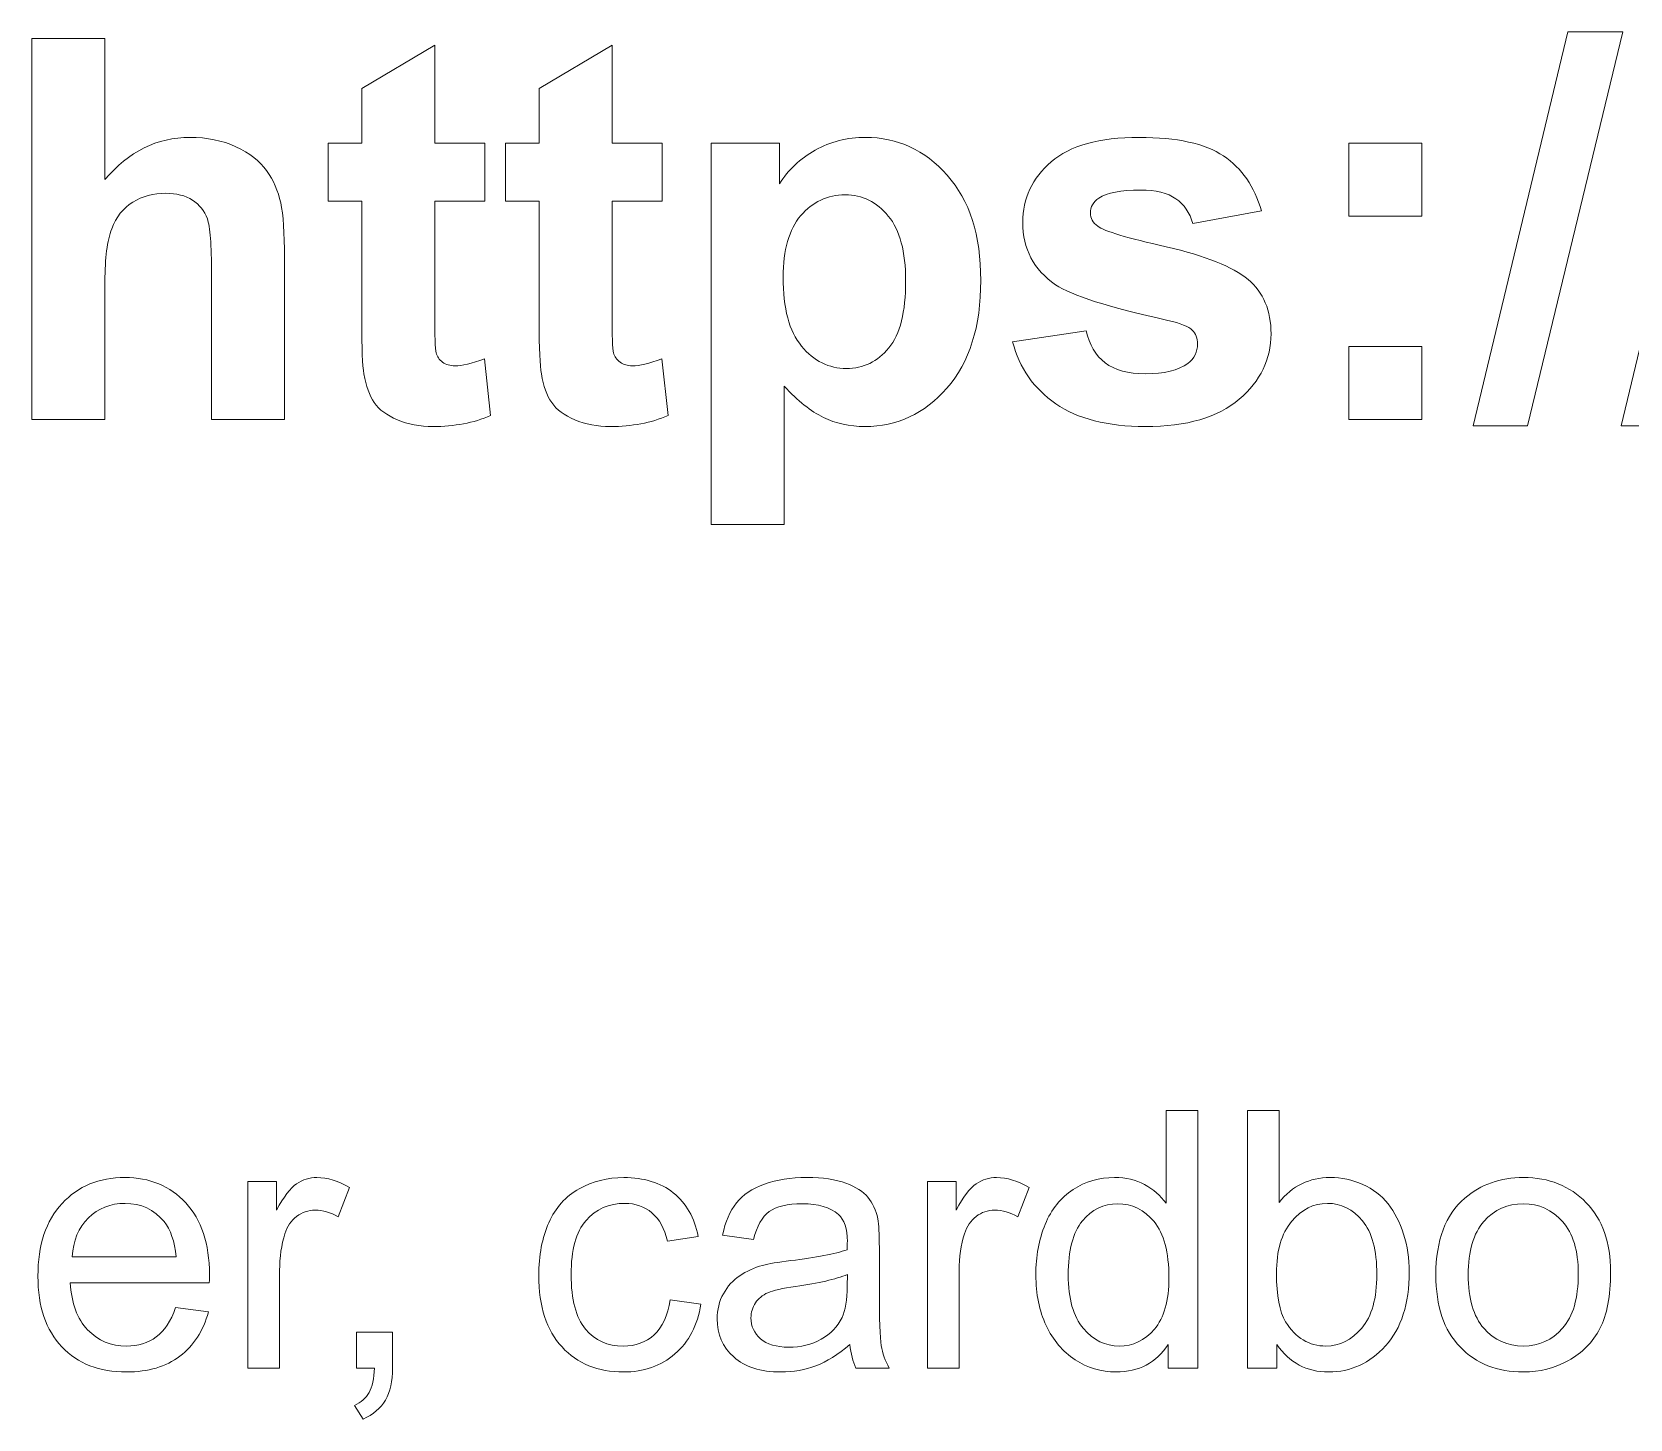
# Model space of a CAD drawing. Header units: millimetres. Extents: x -712 to 738, y -887 to 928.
# Drawn here: x -509.4 to -340.1, y 781.1 to 928.1 of the extents above; entities that cross this region are included whole.
import ezdxf

# ---------------------------------------------------------------- set-up
doc = ezdxf.new("R2010")
doc.units = ezdxf.units.MM
doc.header["$MEASUREMENT"] = 0
doc.layers.add('layer 1', color=7, linetype='Continuous')

msp = doc.modelspace()

# ---------------------------------------------------------------- linework, layer by layer
at = {"layer": 'layer 1', "color": 250, "lineweight": 9}
for points, knots in [([(-356.7332, 886.3614), (-356.7332, 886.3614), (-346.6855, 928.1326), (-346.6855, 928.1326), (-346.6855, 928.1326), (-346.6855, 928.1326), (-340.8714, 928.1326), (-340.8714, 928.1326), (-340.8714, 928.1326), (-340.8714, 928.1326), (-350.9755, 886.3614), (-350.9755, 886.3614), (-350.9755, 886.3614), (-350.9755, 886.3614), (-356.7332, 886.3614), (-356.7332, 886.3614)], [0, 0, 0, 0, 0.2, 0.2, 0.2, 0.2, 0.4, 0.4, 0.4, 0.4, 0.6, 0.6, 0.6, 0.6, 1, 1, 1, 1]), ([(-341.0502, 886.3614), (-341.0502, 886.3614), (-331.0025, 928.1326), (-331.0025, 928.1326), (-331.0025, 928.1326), (-331.0025, 928.1326), (-325.1884, 928.1326), (-325.1884, 928.1326), (-325.1884, 928.1326), (-325.1884, 928.1326), (-335.2925, 886.3614), (-335.2925, 886.3614), (-335.2925, 886.3614), (-335.2925, 886.3614), (-341.0502, 886.3614), (-341.0502, 886.3614)], [0, 0, 0, 0, 0.2, 0.2, 0.2, 0.2, 0.4, 0.4, 0.4, 0.4, 0.6, 0.6, 0.6, 0.6, 1, 1, 1, 1]), ([(-501.6809, 927.4552), (-501.6809, 927.4552), (-501.6809, 912.4778), (-501.6809, 912.4778), (-501.6809, 912.4778), (-499.169, 915.4601), (-496.1584, 916.956), (-492.6681, 916.956), (-492.6681, 916.956), (-490.8712, 916.956), (-489.253, 916.6267), (-487.8136, 915.9681), (-487.8136, 915.9681), (-486.3742, 915.3002), (-485.2923, 914.4629), (-484.5585, 913.428), (-484.5585, 913.428), (-483.8246, 912.4025), (-483.326, 911.2642), (-483.0626, 910.0129), (-483.0626, 910.0129), (-482.7898, 908.7617), (-482.6581, 906.8236), (-482.6581, 904.1988), (-482.6581, 904.1988), (-482.6581, 904.1988), (-482.6581, 887.0388), (-482.6581, 887.0388), (-482.6581, 887.0388), (-482.6581, 887.0388), (-490.3914, 887.0388), (-490.3914, 887.0388), (-490.3914, 887.0388), (-490.3914, 887.0388), (-490.3914, 902.4866), (-490.3914, 902.4866), (-490.3914, 902.4866), (-490.3914, 905.5536), (-490.5419, 907.501), (-490.8335, 908.3289), (-490.8335, 908.3289), (-491.1346, 909.1568), (-491.6614, 909.8154), (-492.4141, 910.2952), (-492.4141, 910.2952), (-493.1667, 910.7844), (-494.1075, 911.029), (-495.2459, 911.029), (-495.2459, 911.029), (-496.5441, 911.029), (-497.7013, 910.7185), (-498.7268, 910.0882), (-498.7268, 910.0882), (-499.7522, 909.4673), (-500.4955, 908.5265), (-500.9659, 907.2658), (-500.9659, 907.2658), (-501.4457, 906.0146), (-501.6809, 904.1518), (-501.6809, 901.6963), (-501.6809, 901.6963), (-501.6809, 901.6963), (-501.6809, 887.0388), (-501.6809, 887.0388), (-501.6809, 887.0388), (-501.6809, 887.0388), (-509.4142, 887.0388), (-509.4142, 887.0388), (-509.4142, 887.0388), (-509.4142, 887.0388), (-509.4142, 927.4552), (-509.4142, 927.4552), (-509.4142, 927.4552), (-509.4142, 927.4552), (-501.6809, 927.4552), (-501.6809, 927.4552)], [0, 0, 0, 0, 0.05, 0.05, 0.05, 0.05, 0.1, 0.1, 0.1, 0.1, 0.15, 0.15, 0.15, 0.15, 0.2, 0.2, 0.2, 0.2, 0.25, 0.25, 0.25, 0.25, 0.3, 0.3, 0.3, 0.3, 0.35, 0.35, 0.35, 0.35, 0.4, 0.4, 0.4, 0.4, 0.45, 0.45, 0.45, 0.45, 0.5, 0.5, 0.5, 0.5, 0.55, 0.55, 0.55, 0.55, 0.6, 0.6, 0.6, 0.6, 0.65, 0.65, 0.65, 0.65, 0.7, 0.7, 0.7, 0.7, 0.75, 0.75, 0.75, 0.75, 0.8, 0.8, 0.8, 0.8, 0.85, 0.85, 0.85, 0.85, 0.9, 0.9, 0.9, 0.9, 1, 1, 1, 1]), ([(-461.4432, 916.3351), (-461.4432, 916.3351), (-461.4432, 910.1823), (-461.4432, 910.1823), (-461.4432, 910.1823), (-461.4432, 910.1823), (-466.7493, 910.1823), (-466.7493, 910.1823), (-466.7493, 910.1823), (-466.7493, 910.1823), (-466.7493, 898.3189), (-466.7493, 898.3189), (-466.7493, 898.3189), (-466.7493, 895.9105), (-466.7022, 894.5087), (-466.5988, 894.1136), (-466.5988, 894.1136), (-466.4953, 893.7184), (-466.2695, 893.3891), (-465.9026, 893.1257), (-465.9026, 893.1257), (-465.5451, 892.8717), (-465.1123, 892.74), (-464.5949, 892.74), (-464.5949, 892.74), (-463.8705, 892.74), (-462.8356, 892.9846), (-461.4714, 893.4832), (-461.4714, 893.4832), (-461.4714, 893.4832), (-460.8223, 887.4622), (-460.8223, 887.4622), (-460.8223, 887.4622), (-462.6192, 886.6907), (-464.6513, 886.305), (-466.928, 886.305), (-466.928, 886.305), (-468.3204, 886.305), (-469.5717, 886.5402), (-470.6912, 887.0106), (-470.6912, 887.0106), (-471.8107, 887.481), (-472.6292, 888.0925), (-473.1467, 888.8357), (-473.1467, 888.8357), (-473.6735, 889.5883), (-474.031, 890.595), (-474.238, 891.8745), (-474.238, 891.8745), (-474.3979, 892.7776), (-474.4826, 894.6028), (-474.4826, 897.3593), (-474.4826, 897.3593), (-474.4826, 897.3593), (-474.4826, 910.1823), (-474.4826, 910.1823), (-474.4826, 910.1823), (-474.4826, 910.1823), (-478.0388, 910.1823), (-478.0388, 910.1823), (-478.0388, 910.1823), (-478.0388, 910.1823), (-478.0388, 916.3351), (-478.0388, 916.3351), (-478.0388, 916.3351), (-478.0388, 916.3351), (-474.4826, 916.3351), (-474.4826, 916.3351), (-474.4826, 916.3351), (-474.4826, 916.3351), (-474.4826, 922.1491), (-474.4826, 922.1491), (-474.4826, 922.1491), (-474.4826, 922.1491), (-466.7493, 926.7214), (-466.7493, 926.7214), (-466.7493, 926.7214), (-466.7493, 926.7214), (-466.7493, 916.3351), (-466.7493, 916.3351), (-466.7493, 916.3351), (-466.7493, 916.3351), (-461.4432, 916.3351), (-461.4432, 916.3351)], [0, 0, 0, 0, 0.04545455, 0.04545455, 0.04545455, 0.04545455, 0.09090909, 0.09090909, 0.09090909, 0.09090909, 0.13636364, 0.13636364, 0.13636364, 0.13636364, 0.18181818, 0.18181818, 0.18181818, 0.18181818, 0.22727273, 0.22727273, 0.22727273, 0.22727273, 0.27272727, 0.27272727, 0.27272727, 0.27272727, 0.31818182, 0.31818182, 0.31818182, 0.31818182, 0.36363636, 0.36363636, 0.36363636, 0.36363636, 0.40909091, 0.40909091, 0.40909091, 0.40909091, 0.45454545, 0.45454545, 0.45454545, 0.45454545, 0.5, 0.5, 0.5, 0.5, 0.54545455, 0.54545455, 0.54545455, 0.54545455, 0.59090909, 0.59090909, 0.59090909, 0.59090909, 0.63636364, 0.63636364, 0.63636364, 0.63636364, 0.68181818, 0.68181818, 0.68181818, 0.68181818, 0.72727273, 0.72727273, 0.72727273, 0.72727273, 0.77272727, 0.77272727, 0.77272727, 0.77272727, 0.81818182, 0.81818182, 0.81818182, 0.81818182, 0.86363636, 0.86363636, 0.86363636, 0.86363636, 0.90909091, 0.90909091, 0.90909091, 0.90909091, 1, 1, 1, 1]), ([(-442.6462, 916.3351), (-442.6462, 916.3351), (-442.6462, 910.1823), (-442.6462, 910.1823), (-442.6462, 910.1823), (-442.6462, 910.1823), (-447.9523, 910.1823), (-447.9523, 910.1823), (-447.9523, 910.1823), (-447.9523, 910.1823), (-447.9523, 898.3189), (-447.9523, 898.3189), (-447.9523, 898.3189), (-447.9523, 895.9105), (-447.9052, 894.5087), (-447.8018, 894.1136), (-447.8018, 894.1136), (-447.6983, 893.7184), (-447.4725, 893.3891), (-447.1056, 893.1257), (-447.1056, 893.1257), (-446.7481, 892.8717), (-446.3153, 892.74), (-445.7979, 892.74), (-445.7979, 892.74), (-445.0735, 892.74), (-444.0386, 892.9846), (-442.6744, 893.4832), (-442.6744, 893.4832), (-442.6744, 893.4832), (-442.0253, 887.4622), (-442.0253, 887.4622), (-442.0253, 887.4622), (-443.8222, 886.6907), (-445.8543, 886.305), (-448.131, 886.305), (-448.131, 886.305), (-449.5234, 886.305), (-450.7747, 886.5402), (-451.8942, 887.0106), (-451.8942, 887.0106), (-453.0137, 887.481), (-453.8322, 888.0925), (-454.3497, 888.8357), (-454.3497, 888.8357), (-454.8765, 889.5883), (-455.234, 890.595), (-455.441, 891.8745), (-455.441, 891.8745), (-455.6009, 892.7776), (-455.6856, 894.6028), (-455.6856, 897.3593), (-455.6856, 897.3593), (-455.6856, 897.3593), (-455.6856, 910.1823), (-455.6856, 910.1823), (-455.6856, 910.1823), (-455.6856, 910.1823), (-459.2418, 910.1823), (-459.2418, 910.1823), (-459.2418, 910.1823), (-459.2418, 910.1823), (-459.2418, 916.3351), (-459.2418, 916.3351), (-459.2418, 916.3351), (-459.2418, 916.3351), (-455.6856, 916.3351), (-455.6856, 916.3351), (-455.6856, 916.3351), (-455.6856, 916.3351), (-455.6856, 922.1491), (-455.6856, 922.1491), (-455.6856, 922.1491), (-455.6856, 922.1491), (-447.9523, 926.7214), (-447.9523, 926.7214), (-447.9523, 926.7214), (-447.9523, 926.7214), (-447.9523, 916.3351), (-447.9523, 916.3351), (-447.9523, 916.3351), (-447.9523, 916.3351), (-442.6462, 916.3351), (-442.6462, 916.3351)], [0, 0, 0, 0, 0.04545455, 0.04545455, 0.04545455, 0.04545455, 0.09090909, 0.09090909, 0.09090909, 0.09090909, 0.13636364, 0.13636364, 0.13636364, 0.13636364, 0.18181818, 0.18181818, 0.18181818, 0.18181818, 0.22727273, 0.22727273, 0.22727273, 0.22727273, 0.27272727, 0.27272727, 0.27272727, 0.27272727, 0.31818182, 0.31818182, 0.31818182, 0.31818182, 0.36363636, 0.36363636, 0.36363636, 0.36363636, 0.40909091, 0.40909091, 0.40909091, 0.40909091, 0.45454545, 0.45454545, 0.45454545, 0.45454545, 0.5, 0.5, 0.5, 0.5, 0.54545455, 0.54545455, 0.54545455, 0.54545455, 0.59090909, 0.59090909, 0.59090909, 0.59090909, 0.63636364, 0.63636364, 0.63636364, 0.63636364, 0.68181818, 0.68181818, 0.68181818, 0.68181818, 0.72727273, 0.72727273, 0.72727273, 0.72727273, 0.77272727, 0.77272727, 0.77272727, 0.77272727, 0.81818182, 0.81818182, 0.81818182, 0.81818182, 0.86363636, 0.86363636, 0.86363636, 0.86363636, 0.90909091, 0.90909091, 0.90909091, 0.90909091, 1, 1, 1, 1]), ([(-437.4531, 916.3351), (-437.4531, 916.3351), (-430.2278, 916.3351), (-430.2278, 916.3351), (-430.2278, 916.3351), (-430.2278, 916.3351), (-430.2278, 912.0356), (-430.2278, 912.0356), (-430.2278, 912.0356), (-429.287, 913.5033), (-428.0263, 914.6887), (-426.427, 915.6012), (-426.427, 915.6012), (-424.8276, 916.5044), (-423.0495, 916.956), (-421.1021, 916.956), (-421.1021, 916.956), (-417.7059, 916.956), (-414.8176, 915.6201), (-412.4468, 912.9482), (-412.4468, 912.9482), (-410.076, 910.2858), (-408.8906, 906.5602), (-408.8906, 901.7998), (-408.8906, 901.7998), (-408.8906, 896.8983), (-410.0854, 893.0975), (-412.4751, 890.3786), (-412.4751, 890.3786), (-414.8647, 887.6597), (-417.7623, 886.305), (-421.168, 886.305), (-421.168, 886.305), (-422.7861, 886.305), (-424.2538, 886.6249), (-425.5709, 887.274), (-425.5709, 887.274), (-426.8786, 887.9137), (-428.2709, 889.0145), (-429.7198, 890.5762), (-429.7198, 890.5762), (-429.7198, 890.5762), (-429.7198, 875.9186), (-429.7198, 875.9186), (-429.7198, 875.9186), (-429.7198, 875.9186), (-437.4531, 875.9186), (-437.4531, 875.9186), (-437.4531, 875.9186), (-437.4531, 875.9186), (-437.4531, 916.3351), (-437.4531, 916.3351)], [0, 0, 0, 0, 0.07142857, 0.07142857, 0.07142857, 0.07142857, 0.14285714, 0.14285714, 0.14285714, 0.14285714, 0.21428571, 0.21428571, 0.21428571, 0.21428571, 0.28571429, 0.28571429, 0.28571429, 0.28571429, 0.35714286, 0.35714286, 0.35714286, 0.35714286, 0.42857143, 0.42857143, 0.42857143, 0.42857143, 0.5, 0.5, 0.5, 0.5, 0.57142857, 0.57142857, 0.57142857, 0.57142857, 0.64285714, 0.64285714, 0.64285714, 0.64285714, 0.71428571, 0.71428571, 0.71428571, 0.71428571, 0.78571429, 0.78571429, 0.78571429, 0.78571429, 0.85714286, 0.85714286, 0.85714286, 0.85714286, 1, 1, 1, 1]), ([(-405.5132, 895.2801), (-405.5132, 895.2801), (-397.7235, 896.4655), (-397.7235, 896.4655), (-397.7235, 896.4655), (-397.3942, 894.9697), (-396.7262, 893.8313), (-395.7102, 893.0599), (-395.7102, 893.0599), (-394.7035, 892.279), (-393.2829, 891.8933), (-391.4672, 891.8933), (-391.4672, 891.8933), (-389.4633, 891.8933), (-387.958, 892.2602), (-386.942, 892.994), (-386.942, 892.994), (-386.2646, 893.5114), (-385.9259, 894.2076), (-385.9259, 895.0732), (-385.9259, 895.0732), (-385.9259, 895.6565), (-386.1141, 896.1457), (-386.481, 896.5314), (-386.481, 896.5314), (-386.8667, 896.8983), (-387.7322, 897.2464), (-389.0682, 897.5569), (-389.0682, 897.5569), (-395.3244, 898.9398), (-399.2852, 900.2005), (-400.9598, 901.3388), (-400.9598, 901.3388), (-403.2835, 902.9288), (-404.4407, 905.1302), (-404.4407, 907.9432), (-404.4407, 907.9432), (-404.4407, 910.4927), (-403.4341, 912.6283), (-401.4302, 914.3594), (-401.4302, 914.3594), (-399.4263, 916.0904), (-396.3217, 916.956), (-392.1163, 916.956), (-392.1163, 916.956), (-388.1086, 916.956), (-385.1263, 916.2974), (-383.1788, 914.9897), (-383.1788, 914.9897), (-381.2314, 913.6726), (-379.886, 911.7346), (-379.1522, 909.1662), (-379.1522, 909.1662), (-379.1522, 909.1662), (-386.434, 907.8115), (-386.434, 907.8115), (-386.434, 907.8115), (-386.7444, 908.9592), (-387.3465, 909.8436), (-388.2215, 910.4551), (-388.2215, 910.4551), (-389.0964, 911.0666), (-390.3476, 911.3677), (-391.9752, 911.3677), (-391.9752, 911.3677), (-394.0261, 911.3677), (-395.4938, 911.0854), (-396.3875, 910.5116), (-396.3875, 910.5116), (-396.9802, 910.107), (-397.2719, 909.5802), (-397.2719, 908.9404), (-397.2719, 908.9404), (-397.2719, 908.3854), (-397.0179, 907.915), (-396.5004, 907.5292), (-396.5004, 907.5292), (-395.7948, 907.0118), (-393.377, 906.2874), (-389.2375, 905.3466), (-389.2375, 905.3466), (-385.098, 904.4058), (-382.2098, 903.258), (-380.5728, 901.8939), (-380.5728, 901.8939), (-378.9453, 900.5203), (-378.1362, 898.5917), (-378.1362, 896.1268), (-378.1362, 896.1268), (-378.1362, 893.4456), (-379.2557, 891.1312), (-381.5042, 889.2026), (-381.5042, 889.2026), (-383.7433, 887.274), (-387.0643, 886.305), (-391.4672, 886.305), (-391.4672, 886.305), (-395.4561, 886.305), (-398.6172, 887.1141), (-400.9504, 888.7228), (-400.9504, 888.7228), (-403.2741, 890.3316), (-404.7982, 892.5142), (-405.5132, 895.2801)], [0, 0, 0, 0, 0.03703704, 0.03703704, 0.03703704, 0.03703704, 0.07407407, 0.07407407, 0.07407407, 0.07407407, 0.11111111, 0.11111111, 0.11111111, 0.11111111, 0.14814815, 0.14814815, 0.14814815, 0.14814815, 0.18518519, 0.18518519, 0.18518519, 0.18518519, 0.22222222, 0.22222222, 0.22222222, 0.22222222, 0.25925926, 0.25925926, 0.25925926, 0.25925926, 0.2962963, 0.2962963, 0.2962963, 0.2962963, 0.33333333, 0.33333333, 0.33333333, 0.33333333, 0.37037037, 0.37037037, 0.37037037, 0.37037037, 0.40740741, 0.40740741, 0.40740741, 0.40740741, 0.44444444, 0.44444444, 0.44444444, 0.44444444, 0.48148148, 0.48148148, 0.48148148, 0.48148148, 0.51851852, 0.51851852, 0.51851852, 0.51851852, 0.55555556, 0.55555556, 0.55555556, 0.55555556, 0.59259259, 0.59259259, 0.59259259, 0.59259259, 0.62962963, 0.62962963, 0.62962963, 0.62962963, 0.66666667, 0.66666667, 0.66666667, 0.66666667, 0.7037037, 0.7037037, 0.7037037, 0.7037037, 0.74074074, 0.74074074, 0.74074074, 0.74074074, 0.77777778, 0.77777778, 0.77777778, 0.77777778, 0.81481481, 0.81481481, 0.81481481, 0.81481481, 0.85185185, 0.85185185, 0.85185185, 0.85185185, 0.88888889, 0.88888889, 0.88888889, 0.88888889, 0.92592593, 0.92592593, 0.92592593, 0.92592593, 1, 1, 1, 1]), ([(-369.8854, 908.6017), (-369.8854, 908.6017), (-369.8854, 916.3351), (-369.8854, 916.3351), (-369.8854, 916.3351), (-369.8854, 916.3351), (-362.1521, 916.3351), (-362.1521, 916.3351), (-362.1521, 916.3351), (-362.1521, 916.3351), (-362.1521, 908.6017), (-362.1521, 908.6017), (-362.1521, 908.6017), (-362.1521, 908.6017), (-369.8854, 908.6017), (-369.8854, 908.6017)], [0, 0, 0, 0, 0.2, 0.2, 0.2, 0.2, 0.4, 0.4, 0.4, 0.4, 0.6, 0.6, 0.6, 0.6, 1, 1, 1, 1]), ([(-429.8327, 902.1385), (-429.8327, 898.8363), (-429.1835, 896.3997), (-427.8758, 894.8191), (-427.8758, 894.8191), (-426.5775, 893.248), (-424.9876, 892.4578), (-423.1248, 892.4578), (-423.1248, 892.4578), (-421.3279, 892.4578), (-419.832, 893.1822), (-418.6372, 894.631), (-418.6372, 894.631), (-417.4424, 896.0798), (-416.8497, 898.4506), (-416.8497, 901.7528), (-416.8497, 901.7528), (-416.8497, 904.8386), (-417.4612, 907.1247), (-418.6937, 908.6206), (-418.6937, 908.6206), (-419.9167, 910.1164), (-421.4408, 910.8596), (-423.2565, 910.8596), (-423.2565, 910.8596), (-425.1475, 910.8596), (-426.7186, 910.1258), (-427.9605, 908.6582), (-427.9605, 908.6582), (-429.2117, 907.1906), (-429.8327, 905.0173), (-429.8327, 902.1385)], [0, 0, 0, 0, 0.11111111, 0.11111111, 0.11111111, 0.11111111, 0.22222222, 0.22222222, 0.22222222, 0.22222222, 0.33333333, 0.33333333, 0.33333333, 0.33333333, 0.44444444, 0.44444444, 0.44444444, 0.44444444, 0.55555556, 0.55555556, 0.55555556, 0.55555556, 0.66666667, 0.66666667, 0.66666667, 0.66666667, 0.77777778, 0.77777778, 0.77777778, 0.77777778, 1, 1, 1, 1]), ([(-369.8854, 887.0388), (-369.8854, 887.0388), (-369.8854, 894.7721), (-369.8854, 894.7721), (-369.8854, 894.7721), (-369.8854, 894.7721), (-362.1521, 894.7721), (-362.1521, 894.7721), (-362.1521, 894.7721), (-362.1521, 894.7721), (-362.1521, 887.0388), (-362.1521, 887.0388), (-362.1521, 887.0388), (-362.1521, 887.0388), (-369.8854, 887.0388), (-369.8854, 887.0388)], [0, 0, 0, 0, 0.2, 0.2, 0.2, 0.2, 0.4, 0.4, 0.4, 0.4, 0.6, 0.6, 0.6, 0.6, 1, 1, 1, 1]), ([(-389.0357, 786.5035), (-389.0357, 786.5035), (-389.0357, 789.0119), (-389.0357, 789.0119), (-389.0357, 789.0119), (-390.2867, 787.0623), (-392.1283, 786.0844), (-394.5605, 786.0844), (-394.5605, 786.0844), (-396.1354, 786.0844), (-397.5833, 786.5162), (-398.8978, 787.3862), (-398.8978, 787.3862), (-400.2186, 788.2498), (-401.241, 789.4627), (-401.9713, 791.0122), (-401.9713, 791.0122), (-402.6953, 792.5681), (-403.0572, 794.3525), (-403.0572, 796.3719), (-403.0572, 796.3719), (-403.0572, 798.3405), (-402.727, 800.1249), (-402.0729, 801.7316), (-402.0729, 801.7316), (-401.4125, 803.3318), (-400.4282, 804.5638), (-399.1137, 805.4147), (-399.1137, 805.4147), (-397.8055, 806.272), (-396.3323, 806.6975), (-394.7129, 806.6975), (-394.7129, 806.6975), (-393.5191, 806.6975), (-392.4586, 806.4435), (-391.5314, 805.9418), (-391.5314, 805.9418), (-390.6043, 805.4401), (-389.8486, 804.7797), (-389.2643, 803.9732), (-389.2643, 803.9732), (-389.2643, 803.9732), (-389.2643, 813.7845), (-389.2643, 813.7845), (-389.2643, 813.7845), (-389.2643, 813.7845), (-385.9114, 813.7845), (-385.9114, 813.7845), (-385.9114, 813.7845), (-385.9114, 813.7845), (-385.9114, 786.5035), (-385.9114, 786.5035), (-385.9114, 786.5035), (-385.9114, 786.5035), (-389.0357, 786.5035), (-389.0357, 786.5035)], [0, 0, 0, 0, 0.06666667, 0.06666667, 0.06666667, 0.06666667, 0.13333333, 0.13333333, 0.13333333, 0.13333333, 0.2, 0.2, 0.2, 0.2, 0.26666667, 0.26666667, 0.26666667, 0.26666667, 0.33333333, 0.33333333, 0.33333333, 0.33333333, 0.4, 0.4, 0.4, 0.4, 0.46666667, 0.46666667, 0.46666667, 0.46666667, 0.53333333, 0.53333333, 0.53333333, 0.53333333, 0.6, 0.6, 0.6, 0.6, 0.66666667, 0.66666667, 0.66666667, 0.66666667, 0.73333333, 0.73333333, 0.73333333, 0.73333333, 0.8, 0.8, 0.8, 0.8, 0.86666667, 0.86666667, 0.86666667, 0.86666667, 1, 1, 1, 1]), ([(-377.5226, 786.5035), (-377.5226, 786.5035), (-380.647, 786.5035), (-380.647, 786.5035), (-380.647, 786.5035), (-380.647, 786.5035), (-380.647, 813.7845), (-380.647, 813.7845), (-380.647, 813.7845), (-380.647, 813.7845), (-377.294, 813.7845), (-377.294, 813.7845), (-377.294, 813.7845), (-377.294, 813.7845), (-377.294, 804.0494), (-377.294, 804.0494), (-377.294, 804.0494), (-375.8779, 805.8148), (-374.0744, 806.6975), (-371.8772, 806.6975), (-371.8772, 806.6975), (-370.6643, 806.6975), (-369.5085, 806.4562), (-368.4226, 805.9672), (-368.4226, 805.9672), (-367.3367, 805.4782), (-366.4477, 804.7861), (-365.7428, 803.9034), (-365.7428, 803.9034), (-365.0442, 803.0143), (-364.4918, 801.9475), (-364.0981, 800.6965), (-364.0981, 800.6965), (-363.698, 799.4518), (-363.5011, 798.1119), (-363.5011, 796.6894), (-363.5011, 796.6894), (-363.5011, 793.311), (-364.3394, 790.6947), (-366.0095, 788.8531), (-366.0095, 788.8531), (-367.686, 787.0052), (-369.6927, 786.0844), (-372.0359, 786.0844), (-372.0359, 786.0844), (-374.3665, 786.0844), (-376.1954, 787.056), (-377.5226, 788.9928), (-377.5226, 788.9928), (-377.5226, 788.9928), (-377.5226, 786.5035), (-377.5226, 786.5035)], [0, 0, 0, 0, 0.07142857, 0.07142857, 0.07142857, 0.07142857, 0.14285714, 0.14285714, 0.14285714, 0.14285714, 0.21428571, 0.21428571, 0.21428571, 0.21428571, 0.28571429, 0.28571429, 0.28571429, 0.28571429, 0.35714286, 0.35714286, 0.35714286, 0.35714286, 0.42857143, 0.42857143, 0.42857143, 0.42857143, 0.5, 0.5, 0.5, 0.5, 0.57142857, 0.57142857, 0.57142857, 0.57142857, 0.64285714, 0.64285714, 0.64285714, 0.64285714, 0.71428571, 0.71428571, 0.71428571, 0.71428571, 0.78571429, 0.78571429, 0.78571429, 0.78571429, 0.85714286, 0.85714286, 0.85714286, 0.85714286, 1, 1, 1, 1]), ([(-494.1907, 792.9046), (-494.1907, 792.9046), (-490.7234, 792.4474), (-490.7234, 792.4474), (-490.7234, 792.4474), (-491.2632, 790.4343), (-492.2729, 788.8658), (-493.7462, 787.7545), (-493.7462, 787.7545), (-495.2195, 786.6432), (-497.0991, 786.0844), (-499.3916, 786.0844), (-499.3916, 786.0844), (-502.2747, 786.0844), (-504.5608, 786.9734), (-506.25, 788.7515), (-506.25, 788.7515), (-507.9391, 790.5233), (-508.7837, 793.0189), (-508.7837, 796.2258), (-508.7837, 796.2258), (-508.7837, 799.5407), (-507.9328, 802.1189), (-506.2246, 803.9478), (-506.2246, 803.9478), (-504.5163, 805.7831), (-502.3001, 806.6975), (-499.5758, 806.6975), (-499.5758, 806.6975), (-496.9404, 806.6975), (-494.7876, 805.8021), (-493.1175, 804.005), (-493.1175, 804.005), (-491.4474, 802.2078), (-490.6091, 799.6804), (-490.6091, 796.4227), (-490.6091, 796.4227), (-490.6091, 796.2258), (-490.6155, 795.9274), (-490.6282, 795.5337), (-490.6282, 795.5337), (-490.6282, 795.5337), (-505.3546, 795.5337), (-505.3546, 795.5337), (-505.3546, 795.5337), (-505.2276, 793.3682), (-504.6179, 791.7044), (-503.513, 790.555), (-503.513, 790.555), (-502.4144, 789.4056), (-501.0363, 788.8277), (-499.3916, 788.8277), (-499.3916, 788.8277), (-498.166, 788.8277), (-497.1182, 789.1516), (-496.2546, 789.7993), (-496.2546, 789.7993), (-495.3846, 790.447), (-494.6987, 791.4821), (-494.1907, 792.9046)], [0, 0, 0, 0, 0.0625, 0.0625, 0.0625, 0.0625, 0.125, 0.125, 0.125, 0.125, 0.1875, 0.1875, 0.1875, 0.1875, 0.25, 0.25, 0.25, 0.25, 0.3125, 0.3125, 0.3125, 0.3125, 0.375, 0.375, 0.375, 0.375, 0.4375, 0.4375, 0.4375, 0.4375, 0.5, 0.5, 0.5, 0.5, 0.5625, 0.5625, 0.5625, 0.5625, 0.625, 0.625, 0.625, 0.625, 0.6875, 0.6875, 0.6875, 0.6875, 0.75, 0.75, 0.75, 0.75, 0.8125, 0.8125, 0.8125, 0.8125, 0.875, 0.875, 0.875, 0.875, 1, 1, 1, 1]), ([(-486.5259, 786.5035), (-486.5259, 786.5035), (-486.5259, 806.2784), (-486.5259, 806.2784), (-486.5259, 806.2784), (-486.5259, 806.2784), (-483.5158, 806.2784), (-483.5158, 806.2784), (-483.5158, 806.2784), (-483.5158, 806.2784), (-483.5158, 803.2493), (-483.5158, 803.2493), (-483.5158, 803.2493), (-482.7474, 804.6527), (-482.0362, 805.5799), (-481.3821, 806.0244), (-481.3821, 806.0244), (-480.728, 806.4752), (-480.0105, 806.6975), (-479.2294, 806.6975), (-479.2294, 806.6975), (-478.099, 806.6975), (-476.9496, 806.3419), (-475.7811, 805.637), (-475.7811, 805.637), (-475.7811, 805.637), (-476.975, 802.5444), (-476.975, 802.5444), (-476.975, 802.5444), (-477.7878, 803.0016), (-478.6007, 803.2302), (-479.4135, 803.2302), (-479.4135, 803.2302), (-480.1438, 803.2302), (-480.7979, 803.008), (-481.3758, 802.5698), (-481.3758, 802.5698), (-481.9536, 802.1316), (-482.3664, 801.522), (-482.6141, 800.7409), (-482.6141, 800.7409), (-482.9887, 799.5534), (-483.1729, 798.2516), (-483.1729, 796.8355), (-483.1729, 796.8355), (-483.1729, 796.8355), (-483.1729, 786.5035), (-483.1729, 786.5035), (-483.1729, 786.5035), (-483.1729, 786.5035), (-486.5259, 786.5035), (-486.5259, 786.5035)], [0, 0, 0, 0, 0.07142857, 0.07142857, 0.07142857, 0.07142857, 0.14285714, 0.14285714, 0.14285714, 0.14285714, 0.21428571, 0.21428571, 0.21428571, 0.21428571, 0.28571429, 0.28571429, 0.28571429, 0.28571429, 0.35714286, 0.35714286, 0.35714286, 0.35714286, 0.42857143, 0.42857143, 0.42857143, 0.42857143, 0.5, 0.5, 0.5, 0.5, 0.57142857, 0.57142857, 0.57142857, 0.57142857, 0.64285714, 0.64285714, 0.64285714, 0.64285714, 0.71428571, 0.71428571, 0.71428571, 0.71428571, 0.78571429, 0.78571429, 0.78571429, 0.78571429, 0.85714286, 0.85714286, 0.85714286, 0.85714286, 1, 1, 1, 1]), ([(-441.8132, 793.7429), (-441.8132, 793.7429), (-438.5365, 793.2856), (-438.5365, 793.2856), (-438.5365, 793.2856), (-438.8984, 791.0313), (-439.8129, 789.2722), (-441.2925, 787.9958), (-441.2925, 787.9958), (-442.7721, 786.7194), (-444.5947, 786.0844), (-446.7474, 786.0844), (-446.7474, 786.0844), (-449.4463, 786.0844), (-451.6181, 786.9671), (-453.2565, 788.7325), (-453.2565, 788.7325), (-454.9012, 790.4978), (-455.7204, 793.0253), (-455.7204, 796.3147), (-455.7204, 796.3147), (-455.7204, 798.4484), (-455.3648, 800.3091), (-454.6599, 801.9094), (-454.6599, 801.9094), (-453.955, 803.5033), (-452.8818, 804.7035), (-451.434, 805.4973), (-451.434, 805.4973), (-449.9924, 806.2974), (-448.4239, 806.6975), (-446.722, 806.6975), (-446.722, 806.6975), (-444.582, 806.6975), (-442.8229, 806.1577), (-441.464, 805.0718), (-441.464, 805.0718), (-440.0986, 803.9859), (-439.2223, 802.4428), (-438.8413, 800.4488), (-438.8413, 800.4488), (-438.8413, 800.4488), (-442.0799, 799.9535), (-442.0799, 799.9535), (-442.0799, 799.9535), (-442.3911, 801.2807), (-442.9372, 802.2777), (-443.731, 802.9508), (-443.731, 802.9508), (-444.5185, 803.6176), (-445.471, 803.9542), (-446.5887, 803.9542), (-446.5887, 803.9542), (-448.2779, 803.9542), (-449.6495, 803.3509), (-450.71, 802.1443), (-450.71, 802.1443), (-451.7642, 800.9314), (-452.2913, 799.0263), (-452.2913, 796.41), (-452.2913, 796.41), (-452.2913, 793.7556), (-451.7832, 791.8314), (-450.7672, 790.6312), (-450.7672, 790.6312), (-449.7448, 789.431), (-448.4176, 788.8277), (-446.7855, 788.8277), (-446.7855, 788.8277), (-445.4647, 788.8277), (-444.3661, 789.2278), (-443.4897, 790.0343), (-443.4897, 790.0343), (-442.607, 790.8344), (-442.0482, 792.0727), (-441.8132, 793.7429)], [0, 0, 0, 0, 0.05, 0.05, 0.05, 0.05, 0.1, 0.1, 0.1, 0.1, 0.15, 0.15, 0.15, 0.15, 0.2, 0.2, 0.2, 0.2, 0.25, 0.25, 0.25, 0.25, 0.3, 0.3, 0.3, 0.3, 0.35, 0.35, 0.35, 0.35, 0.4, 0.4, 0.4, 0.4, 0.45, 0.45, 0.45, 0.45, 0.5, 0.5, 0.5, 0.5, 0.55, 0.55, 0.55, 0.55, 0.6, 0.6, 0.6, 0.6, 0.65, 0.65, 0.65, 0.65, 0.7, 0.7, 0.7, 0.7, 0.75, 0.75, 0.75, 0.75, 0.8, 0.8, 0.8, 0.8, 0.85, 0.85, 0.85, 0.85, 0.9, 0.9, 0.9, 0.9, 1, 1, 1, 1]), ([(-422.7622, 788.9801), (-424.0069, 787.9196), (-425.2071, 787.1766), (-426.3565, 786.7385), (-426.3565, 786.7385), (-427.5059, 786.3003), (-428.7379, 786.0844), (-430.0587, 786.0844), (-430.0587, 786.0844), (-432.2306, 786.0844), (-433.9007, 786.6115), (-435.0691, 787.672), (-435.0691, 787.672), (-436.2376, 788.7261), (-436.8218, 790.0787), (-436.8218, 791.7235), (-436.8218, 791.7235), (-436.8218, 792.6887), (-436.5996, 793.5714), (-436.1614, 794.3715), (-436.1614, 794.3715), (-435.7169, 795.1717), (-435.139, 795.8067), (-434.4278, 796.2893), (-434.4278, 796.2893), (-433.7102, 796.772), (-432.91, 797.1403), (-432.0146, 797.3879), (-432.0146, 797.3879), (-431.3542, 797.5594), (-430.3572, 797.7245), (-429.03, 797.8896), (-429.03, 797.8896), (-426.3248, 798.2071), (-424.3244, 798.5945), (-423.048, 799.039), (-423.048, 799.039), (-423.0353, 799.4962), (-423.0289, 799.7884), (-423.0289, 799.909), (-423.0289, 799.909), (-423.0289, 801.268), (-423.3465, 802.2269), (-423.9815, 802.7857), (-423.9815, 802.7857), (-424.8388, 803.5414), (-426.1152, 803.9161), (-427.8044, 803.9161), (-427.8044, 803.9161), (-429.3856, 803.9161), (-430.5541, 803.6367), (-431.3034, 803.0842), (-431.3034, 803.0842), (-432.0591, 802.5317), (-432.6116, 801.5538), (-432.9735, 800.144), (-432.9735, 800.144), (-432.9735, 800.144), (-436.2503, 800.6012), (-436.2503, 800.6012), (-436.2503, 800.6012), (-435.9518, 802.0046), (-435.4629, 803.1413), (-434.777, 804.005), (-434.777, 804.005), (-434.0912, 804.8686), (-433.1005, 805.529), (-431.8051, 805.999), (-431.8051, 805.999), (-430.516, 806.4625), (-429.0109, 806.6975), (-427.3091, 806.6975), (-427.3091, 806.6975), (-425.6199, 806.6975), (-424.2419, 806.5006), (-423.1814, 806.1006), (-423.1814, 806.1006), (-422.1272, 805.7005), (-421.3461, 805.2052), (-420.8508, 804.6019), (-420.8508, 804.6019), (-420.3555, 803.9986), (-420.0062, 803.2366), (-419.803, 802.3158), (-419.803, 802.3158), (-419.695, 801.7443), (-419.6379, 800.7155), (-419.6379, 799.2359), (-419.6379, 799.2359), (-419.6379, 799.2359), (-419.6379, 794.7907), (-419.6379, 794.7907), (-419.6379, 794.7907), (-419.6379, 791.6854), (-419.568, 789.7231), (-419.4283, 788.8912), (-419.4283, 788.8912), (-419.295, 788.0593), (-419.0155, 787.2655), (-418.6091, 786.5035), (-418.6091, 786.5035), (-418.6091, 786.5035), (-422.1145, 786.5035), (-422.1145, 786.5035), (-422.1145, 786.5035), (-422.4511, 787.2084), (-422.667, 788.0339), (-422.7622, 788.9801)], [0, 0, 0, 0, 0.03571429, 0.03571429, 0.03571429, 0.03571429, 0.07142857, 0.07142857, 0.07142857, 0.07142857, 0.10714286, 0.10714286, 0.10714286, 0.10714286, 0.14285714, 0.14285714, 0.14285714, 0.14285714, 0.17857143, 0.17857143, 0.17857143, 0.17857143, 0.21428571, 0.21428571, 0.21428571, 0.21428571, 0.25, 0.25, 0.25, 0.25, 0.28571429, 0.28571429, 0.28571429, 0.28571429, 0.32142857, 0.32142857, 0.32142857, 0.32142857, 0.35714286, 0.35714286, 0.35714286, 0.35714286, 0.39285714, 0.39285714, 0.39285714, 0.39285714, 0.42857143, 0.42857143, 0.42857143, 0.42857143, 0.46428571, 0.46428571, 0.46428571, 0.46428571, 0.5, 0.5, 0.5, 0.5, 0.53571429, 0.53571429, 0.53571429, 0.53571429, 0.57142857, 0.57142857, 0.57142857, 0.57142857, 0.60714286, 0.60714286, 0.60714286, 0.60714286, 0.64285714, 0.64285714, 0.64285714, 0.64285714, 0.67857143, 0.67857143, 0.67857143, 0.67857143, 0.71428571, 0.71428571, 0.71428571, 0.71428571, 0.75, 0.75, 0.75, 0.75, 0.78571429, 0.78571429, 0.78571429, 0.78571429, 0.82142857, 0.82142857, 0.82142857, 0.82142857, 0.85714286, 0.85714286, 0.85714286, 0.85714286, 0.89285714, 0.89285714, 0.89285714, 0.89285714, 0.92857143, 0.92857143, 0.92857143, 0.92857143, 1, 1, 1, 1]), ([(-414.5259, 786.5035), (-414.5259, 786.5035), (-414.5259, 806.2784), (-414.5259, 806.2784), (-414.5259, 806.2784), (-414.5259, 806.2784), (-411.5158, 806.2784), (-411.5158, 806.2784), (-411.5158, 806.2784), (-411.5158, 806.2784), (-411.5158, 803.2493), (-411.5158, 803.2493), (-411.5158, 803.2493), (-410.7474, 804.6527), (-410.0362, 805.5799), (-409.3821, 806.0244), (-409.3821, 806.0244), (-408.728, 806.4752), (-408.0105, 806.6975), (-407.2294, 806.6975), (-407.2294, 806.6975), (-406.099, 806.6975), (-404.9496, 806.3419), (-403.7811, 805.637), (-403.7811, 805.637), (-403.7811, 805.637), (-404.975, 802.5444), (-404.975, 802.5444), (-404.975, 802.5444), (-405.7878, 803.0016), (-406.6007, 803.2302), (-407.4135, 803.2302), (-407.4135, 803.2302), (-408.1438, 803.2302), (-408.7979, 803.008), (-409.3758, 802.5698), (-409.3758, 802.5698), (-409.9536, 802.1316), (-410.3664, 801.522), (-410.6141, 800.7409), (-410.6141, 800.7409), (-410.9887, 799.5534), (-411.1729, 798.2516), (-411.1729, 796.8355), (-411.1729, 796.8355), (-411.1729, 796.8355), (-411.1729, 786.5035), (-411.1729, 786.5035), (-411.1729, 786.5035), (-411.1729, 786.5035), (-414.5259, 786.5035), (-414.5259, 786.5035)], [0, 0, 0, 0, 0.07142857, 0.07142857, 0.07142857, 0.07142857, 0.14285714, 0.14285714, 0.14285714, 0.14285714, 0.21428571, 0.21428571, 0.21428571, 0.21428571, 0.28571429, 0.28571429, 0.28571429, 0.28571429, 0.35714286, 0.35714286, 0.35714286, 0.35714286, 0.42857143, 0.42857143, 0.42857143, 0.42857143, 0.5, 0.5, 0.5, 0.5, 0.57142857, 0.57142857, 0.57142857, 0.57142857, 0.64285714, 0.64285714, 0.64285714, 0.64285714, 0.71428571, 0.71428571, 0.71428571, 0.71428571, 0.78571429, 0.78571429, 0.78571429, 0.78571429, 0.85714286, 0.85714286, 0.85714286, 0.85714286, 1, 1, 1, 1]), ([(-360.6752, 796.3909), (-360.6752, 800.0424), (-359.6592, 802.7476), (-357.6207, 804.5066), (-357.6207, 804.5066), (-355.9252, 805.9672), (-353.8486, 806.6975), (-351.4038, 806.6975), (-351.4038, 806.6975), (-348.6922, 806.6975), (-346.4696, 805.8085), (-344.7423, 804.0304), (-344.7423, 804.0304), (-343.0214, 802.2586), (-342.1577, 799.8011), (-342.1577, 796.6704), (-342.1577, 796.6704), (-342.1577, 794.1302), (-342.5387, 792.1362), (-343.3008, 790.682), (-343.3008, 790.682), (-344.0628, 789.2278), (-345.1741, 788.0974), (-346.6347, 787.2909), (-346.6347, 787.2909), (-348.0889, 786.4844), (-349.6828, 786.0844), (-351.4038, 786.0844), (-351.4038, 786.0844), (-354.1725, 786.0844), (-356.4078, 786.9671), (-358.1161, 788.7388), (-358.1161, 788.7388), (-359.8243, 790.5106), (-360.6752, 793.0634), (-360.6752, 796.3909)], [0, 0, 0, 0, 0.1, 0.1, 0.1, 0.1, 0.2, 0.2, 0.2, 0.2, 0.3, 0.3, 0.3, 0.3, 0.4, 0.4, 0.4, 0.4, 0.5, 0.5, 0.5, 0.5, 0.6, 0.6, 0.6, 0.6, 0.7, 0.7, 0.7, 0.7, 0.8, 0.8, 0.8, 0.8, 1, 1, 1, 1]), ([(-505.164, 798.277), (-505.164, 798.277), (-494.1526, 798.277), (-494.1526, 798.277), (-494.1526, 798.277), (-494.2987, 799.9408), (-494.7241, 801.1854), (-495.4163, 802.0173), (-495.4163, 802.0173), (-496.4768, 803.3064), (-497.8612, 803.9542), (-499.5567, 803.9542), (-499.5567, 803.9542), (-501.0935, 803.9542), (-502.3826, 803.4398), (-503.4304, 802.411), (-503.4304, 802.411), (-504.4719, 801.3823), (-505.0497, 800.0043), (-505.164, 798.277)], [0, 0, 0, 0, 0.16666667, 0.16666667, 0.16666667, 0.16666667, 0.33333333, 0.33333333, 0.33333333, 0.33333333, 0.5, 0.5, 0.5, 0.5, 0.66666667, 0.66666667, 0.66666667, 0.66666667, 1, 1, 1, 1]), ([(-399.6281, 796.3655), (-399.6281, 793.8381), (-399.0946, 791.9521), (-398.0214, 790.7011), (-398.0214, 790.7011), (-396.9546, 789.45), (-395.6909, 788.8277), (-394.2366, 788.8277), (-394.2366, 788.8277), (-392.7697, 788.8277), (-391.5251, 789.4246), (-390.4963, 790.6185), (-390.4963, 790.6185), (-389.4739, 791.8124), (-388.9595, 793.6349), (-388.9595, 796.0861), (-388.9595, 796.0861), (-388.9595, 798.7787), (-389.4803, 800.76), (-390.5281, 802.0237), (-390.5281, 802.0237), (-391.5695, 803.2874), (-392.8586, 803.9161), (-394.3891, 803.9161), (-394.3891, 803.9161), (-395.8814, 803.9161), (-397.126, 803.3128), (-398.1294, 802.0999), (-398.1294, 802.0999), (-399.1264, 800.887), (-399.6281, 798.9755), (-399.6281, 796.3655)], [0, 0, 0, 0, 0.11111111, 0.11111111, 0.11111111, 0.11111111, 0.22222222, 0.22222222, 0.22222222, 0.22222222, 0.33333333, 0.33333333, 0.33333333, 0.33333333, 0.44444444, 0.44444444, 0.44444444, 0.44444444, 0.55555556, 0.55555556, 0.55555556, 0.55555556, 0.66666667, 0.66666667, 0.66666667, 0.66666667, 0.77777778, 0.77777778, 0.77777778, 0.77777778, 1, 1, 1, 1]), ([(-377.5607, 796.537), (-377.5607, 794.1747), (-377.2369, 792.4664), (-376.5955, 791.4123), (-376.5955, 791.4123), (-375.5413, 789.6914), (-374.1189, 788.8277), (-372.3217, 788.8277), (-372.3217, 788.8277), (-370.8548, 788.8277), (-369.5911, 789.4627), (-368.5306, 790.7328), (-368.5306, 790.7328), (-367.4637, 792.0029), (-366.9303, 793.8953), (-366.9303, 796.41), (-366.9303, 796.41), (-366.9303, 798.9882), (-367.4383, 800.887), (-368.4607, 802.1126), (-368.4607, 802.1126), (-369.4831, 803.3382), (-370.7214, 803.9542), (-372.1693, 803.9542), (-372.1693, 803.9542), (-373.6362, 803.9542), (-374.8999, 803.3191), (-375.9604, 802.0491), (-375.9604, 802.0491), (-377.0273, 800.779), (-377.5607, 798.9438), (-377.5607, 796.537)], [0, 0, 0, 0, 0.11111111, 0.11111111, 0.11111111, 0.11111111, 0.22222222, 0.22222222, 0.22222222, 0.22222222, 0.33333333, 0.33333333, 0.33333333, 0.33333333, 0.44444444, 0.44444444, 0.44444444, 0.44444444, 0.55555556, 0.55555556, 0.55555556, 0.55555556, 0.66666667, 0.66666667, 0.66666667, 0.66666667, 0.77777778, 0.77777778, 0.77777778, 0.77777778, 1, 1, 1, 1]), ([(-357.2461, 796.3846), (-357.2461, 793.8572), (-356.6936, 791.9648), (-355.5886, 790.7138), (-355.5886, 790.7138), (-354.4773, 789.4564), (-353.0866, 788.8277), (-351.4038, 788.8277), (-351.4038, 788.8277), (-349.74, 788.8277), (-348.3556, 789.4564), (-347.2443, 790.7201), (-347.2443, 790.7201), (-346.1394, 791.9838), (-345.5869, 793.908), (-345.5869, 796.4925), (-345.5869, 796.4925), (-345.5869, 798.9311), (-346.1457, 800.779), (-347.257, 802.03), (-347.257, 802.03), (-348.3683, 803.2874), (-349.7527, 803.9161), (-351.4038, 803.9161), (-351.4038, 803.9161), (-353.0866, 803.9161), (-354.4773, 803.2937), (-355.5886, 802.0427), (-355.5886, 802.0427), (-356.6936, 800.7917), (-357.2461, 798.9057), (-357.2461, 796.3846)], [0, 0, 0, 0, 0.11111111, 0.11111111, 0.11111111, 0.11111111, 0.22222222, 0.22222222, 0.22222222, 0.22222222, 0.33333333, 0.33333333, 0.33333333, 0.33333333, 0.44444444, 0.44444444, 0.44444444, 0.44444444, 0.55555556, 0.55555556, 0.55555556, 0.55555556, 0.66666667, 0.66666667, 0.66666667, 0.66666667, 0.77777778, 0.77777778, 0.77777778, 0.77777778, 1, 1, 1, 1]), ([(-423.0289, 796.41), (-424.2482, 795.9147), (-426.0771, 795.4955), (-428.5156, 795.1526), (-428.5156, 795.1526), (-429.9, 794.9558), (-430.8779, 794.7335), (-431.4495, 794.4858), (-431.4495, 794.4858), (-432.021, 794.2382), (-432.4592, 793.8762), (-432.7703, 793.4063), (-432.7703, 793.4063), (-433.0815, 792.93), (-433.2403, 792.4029), (-433.2403, 791.8187), (-433.2403, 791.8187), (-433.2403, 790.936), (-432.9037, 790.193), (-432.2242, 789.6025), (-432.2242, 789.6025), (-431.5447, 789.0119), (-430.5541, 788.7134), (-429.2523, 788.7134), (-429.2523, 788.7134), (-427.9631, 788.7134), (-426.8137, 788.9928), (-425.804, 789.558), (-425.804, 789.558), (-424.8007, 790.1168), (-424.0577, 790.8852), (-423.5878, 791.8568), (-423.5878, 791.8568), (-423.2258, 792.6125), (-423.048, 793.7238), (-423.048, 795.1907), (-423.048, 795.1907), (-423.048, 795.1907), (-423.0289, 796.41), (-423.0289, 796.41)], [0, 0, 0, 0, 0.09090909, 0.09090909, 0.09090909, 0.09090909, 0.18181818, 0.18181818, 0.18181818, 0.18181818, 0.27272727, 0.27272727, 0.27272727, 0.27272727, 0.36363636, 0.36363636, 0.36363636, 0.36363636, 0.45454545, 0.45454545, 0.45454545, 0.45454545, 0.54545455, 0.54545455, 0.54545455, 0.54545455, 0.63636364, 0.63636364, 0.63636364, 0.63636364, 0.72727273, 0.72727273, 0.72727273, 0.72727273, 0.81818182, 0.81818182, 0.81818182, 0.81818182, 1, 1, 1, 1]), ([(-475.0254, 786.5035), (-475.0254, 786.5035), (-475.0254, 790.3137), (-475.0254, 790.3137), (-475.0254, 790.3137), (-475.0254, 790.3137), (-471.2152, 790.3137), (-471.2152, 790.3137), (-471.2152, 790.3137), (-471.2152, 790.3137), (-471.2152, 786.5035), (-471.2152, 786.5035), (-471.2152, 786.5035), (-471.2152, 785.1001), (-471.4629, 783.9634), (-471.9646, 783.0997), (-471.9646, 783.0997), (-472.4599, 782.2361), (-473.2537, 781.563), (-474.3396, 781.093), (-474.3396, 781.093), (-474.3396, 781.093), (-475.254, 782.5409), (-475.254, 782.5409), (-475.254, 782.5409), (-474.5428, 782.8521), (-474.0221, 783.3093), (-473.6919, 783.9062), (-473.6919, 783.9062), (-473.3553, 784.5095), (-473.1648, 785.3731), (-473.1267, 786.5035), (-473.1267, 786.5035), (-473.1267, 786.5035), (-475.0254, 786.5035), (-475.0254, 786.5035)], [0, 0, 0, 0, 0.1, 0.1, 0.1, 0.1, 0.2, 0.2, 0.2, 0.2, 0.3, 0.3, 0.3, 0.3, 0.4, 0.4, 0.4, 0.4, 0.5, 0.5, 0.5, 0.5, 0.6, 0.6, 0.6, 0.6, 0.7, 0.7, 0.7, 0.7, 0.8, 0.8, 0.8, 0.8, 1, 1, 1, 1])]:
    msp.add_open_spline(points, degree=3, knots=knots, dxfattribs=at)

doc.saveas('drawing.dxf')
